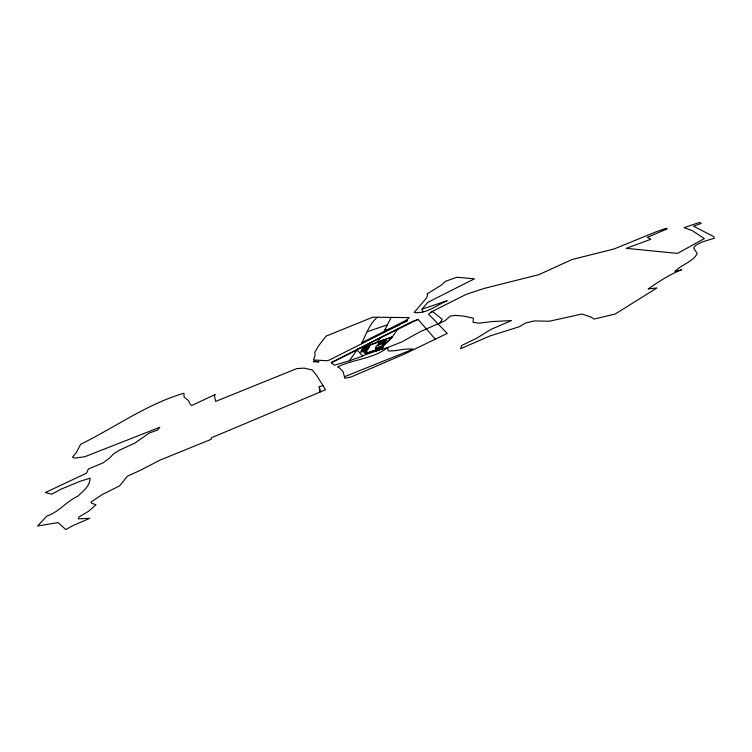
<?xml version="1.0" encoding="UTF-8"?>
<svg xmlns="http://www.w3.org/2000/svg" width="752" height="752" viewBox="0 0 752 752"><rect width="100%" height="100%" fill="white"/><g stroke="black" fill="none" stroke-linecap="round" stroke-linejoin="round"><path stroke-width="1.13" d="M361.468 343.805C366.017 334.527 369.279 324.281 377.316 317.25L409.257 317.635L403.843 322.533L328.934 360.236L327.233 360.716L313.537 360.001L315.003 355.433L314.806 352.387L318.566 345.845L326.124 336.106L372.757 317.203L377.316 317.25M435.305 339.19L418.215 319.572L412.397 321.424L331.162 362.624L334.396 365.209L349.304 360.828L357.773 348.928L392.253 337.009L383.774 345.177L381.913 349.332L387.722 347.471L401.502 342.066L420.603 331.491L445.212 320.634L450.175 316.122L455.599 315.379L464.144 316.169L473.45 318.218L473.017 322.251L478.704 323.191L492.494 321.536L511.529 320.568L490.99 329.376L476.439 338.381L461.615 345.506L460.609 348.721L489.571 336.097L519.453 326.678L525.263 323.134L534.108 320.935L549.308 321.236L581.935 314.035L590.922 317.053L594.136 319.064L615.23 314.016L656.966 287.941L648.168 288.984C658.818 281.539 669.477 274.612 681.669 269.714L674.967 271.547C681.331 264.478 692.47 262.288 697.264 253.593L693.635 248.104L695.553 245.406L701.945 242.069L714.4 238.196L713.695 236.579L693.532 226.23L701.296 223.353L699.548 222.395L684.113 227.659L692.235 230.61L704.38 238.572L677.571 253.405L626.237 248.329L650.865 239.258L647.275 237.331L667.268 228.843L666.291 228.288L656.158 231.766L614.083 248.968L572.065 259.515L538.77 274.677L483.743 288.524L465.958 294.474L431.601 311.77L428.565 314.157L447.233 333.418L404.811 353.872L350.958 377.025L344.83 378.256L343.091 371.723L339.904 368.264L337.573 366.976C353.891 359.014 373.236 358.977 387.722 347.471L388.06 350.855C396.68 351.551 404.83 347.828 413.544 349.332M385.071 339.876L381.085 348.411L365.472 353.778L362.821 350.667L364.739 346.907M377.137 349.436L378.181 347.236M381.01 341.286L379.995 343.41L384.084 342M376.724 347.715L374.975 351.372L382.016 348.947L383.708 345.309L375.323 348.204L376.479 345.798L384.817 342.921L386.453 339.396L363.122 347.462L360.669 352.246L367.578 349.868L369.956 345.093M377.871 345.318L379.563 341.775M384.535 332.234L384.479 330.476L391.219 317.382M365.942 353.28L367.042 351.071L364.043 352.105M439.892 323.191L442.176 319.28L432.879 311.807L430.943 312.277M383.774 345.177L391.331 338.306L398.118 328.615M380.86 337.272L376.884 342.32L392.394 336.802M331.425 362.755L356.946 349.915C376.16 339.415 397.921 329.564 417.896 319.29L418.215 319.572M422.051 309.147L427.775 302.389L474.427 278.832L456.906 277.234L445.522 281.304L441.208 285.215L427.098 293.919L427.691 295.01L426.281 298.224L414.164 312.475C426.44 314.129 436.536 305.133 447.205 300.744L422.051 309.147L422.821 312.024M362.088 342.527L406.353 320.267M344.425 376.752L412.698 349.313M349.304 360.828L362.765 356.072L356.946 349.915M362.52 355.809L382.091 348.919M362.511 348.646L369.364 346.277M379.008 342.95L385.917 340.562M363.639 349.06L368.959 347.227M361.9 349.84L368.771 347.471M378.435 344.134L385.362 341.737M361.289 351.043L368.179 348.665M376.141 348.928L383.144 346.522M365.246 353.525L381.273 348.007M375.558 350.15L382.589 347.725M367.173 331.764L387.214 324.892M399.237 324.845L390.42 328.765L384.479 330.476M323.031 385.616L316.611 375.398L312.268 369.956L304.184 368.132L296.749 368.612L215.683 401.408L214.452 396.022L215.204 394.518L191.628 405.535L190.049 404.087L188.489 400.553L184.071 397.056L183.911 393.211C146.593 404.219 115.188 427.315 80.652 444.291L76.328 452.544L72.502 457.028L74.664 458.137L84.882 456.699L159.8 427.296L157.676 430.031L149.291 433.02L134.815 443.107L119.85 450.006L113.58 453.841L109.895 457.771L103.08 462.884L88.407 468.957L86.555 473.149L45.317 492.56L51.7 494.177L61.41 489.016L79.59 481.487L90.118 478.15C90.024 486.102 83.068 491.338 77.719 496.226C66.59 501.302 58.6 512.356 47.019 515.938L37.6 525.977L58.054 522.584L65.819 529.605L72.502 525.789L89.742 518.325L78.208 518.824L79.11 516.897L88.811 511.125L95.955 504.695L91.857 503.351L91.02 502.092L102.112 494.637L119.615 485.811L127.408 476.185L140.615 470.197L159.894 460.149L211.143 439.347L211.293 437.843L325.447 389.771L323.069 385.597L319.186 386.819L320.267 391.961L319.215 386.801M404.557 321.884L403.843 322.533L407.405 320.747L404.557 321.884M314.468 361.233L313.264 361.74L319.036 361.853L314.468 361.233"/></g></svg>
